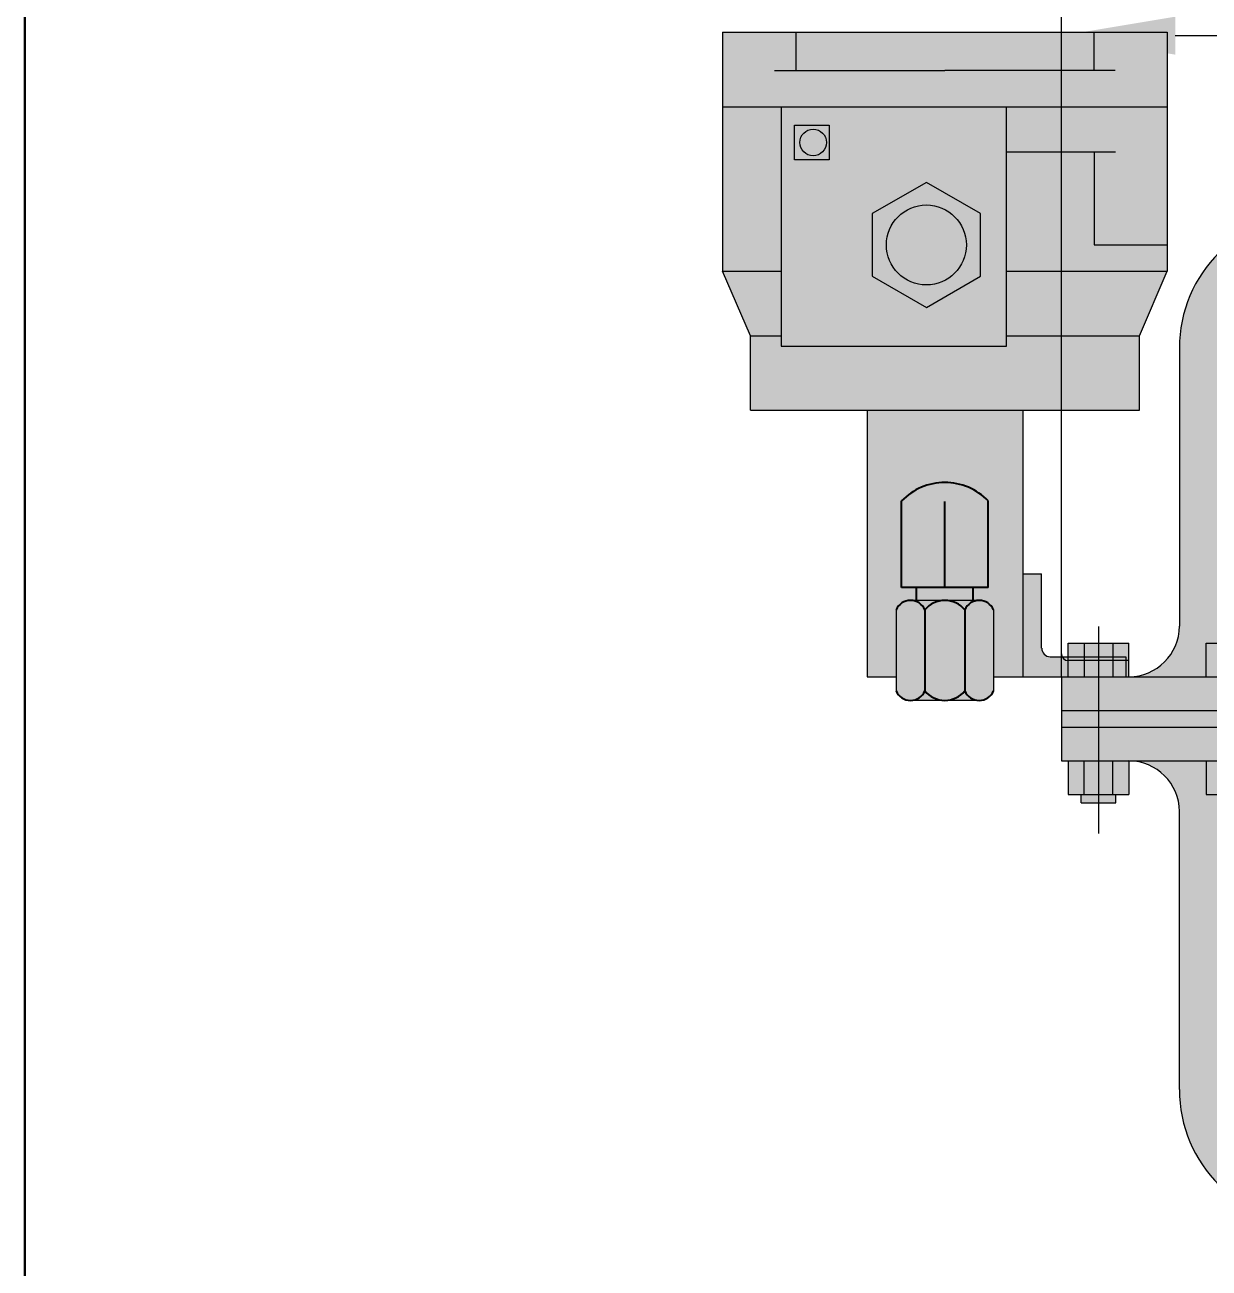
# Model space of a CAD drawing. Header units: millimetres. Extents: x 0 to 185, y 0 to 287.
# Drawn here: x 0 to 31.23, y 192.38 to 225.18 of the extents above; entities that cross this region are included whole.
import ezdxf
from ezdxf.enums import TextEntityAlignment as Align

# ---------------------------------------------------------------- set-up
doc = ezdxf.new("R2010")
doc.units = ezdxf.units.MM
doc.layers.add('ОСНОВНОЙ', color=7, linetype='Continuous', lineweight=40)
doc.styles.add('ADRF1', font='romans.shx', dxfattribs={"width": 0.7, "oblique": 8})
doc.styles.add('GOST 2.304', font='CS_Gost2304.shx')
doc.dimstyles.new('GOSTT', dxfattribs={"dimtxt": 3, "dimasz": 3, "dimexe": 2, "dimexo": 0, "dimgap": 1.5, "dimtad": 1, "dimtxsty": 'ADRF1', "dimcen": 0, "dimclrd": 256, "dimclre": 256, "dimclrt": 256, "dimaunit": 1, "dimazin": 2, "dimtfac": 1, "dimtmove": 0, "dimatfit": 0, "dimldrblk": 'DOTSMALL', "dimfxl": 1, "dimtvp": 1.75, "dimtolj": 1, "dimlwd": 25, "dimlwe": 25, "dimarcsym": 0})

# ---------------------------------------------------------------- blocks, each defined once
blk = doc.blocks.new('Рамка')
at = {"lineweight": 50}
blk.add_lwpolyline([(0, 0), (185, 0), (185, 287), (0, 287)], close=True, dxfattribs=at)
blk.add_lwpolyline([(0, 0), (185, 0), (185, 287), (0, 287)], close=True, dxfattribs=at)
blk.add_lwpolyline([(0, 0), (185, 0), (185, 287), (0, 287)], close=True, dxfattribs=at)
blk.add_lwpolyline([(0, 0), (185, 0), (185, 287), (0, 287)], close=True, dxfattribs=at)
blk.add_lwpolyline([(0, 0), (185, 0), (185, 287), (0, 287)], close=True, dxfattribs=at)
blk.add_lwpolyline([(0, 0), (185, 0), (185, 287), (0, 287)], close=True, dxfattribs=at)
at = {"style": 'ADRF1', "oblique": 8, "width": 0.7}
for tag, p, height in [('SIZE', (93.57, 277.13), 2.5), ('MOD_C', (1.074, 276.838), 2.5), ('MOD_P', (1.106, 270.97), 2.5), ('PN', (93.715, 270.482), 3), ('MAS', (1.547, 25.3), 2.5), ('CUS', (1.264, 19.168), 2.5), ('CON', (1.741, 13.433), 2.5), ('INS', (2.283, 8.205), 2.5), ('POS', (1.773, 2.158), 2.5)]:
    blk.add_attdef(tag, p, '', height=height, dxfattribs=at)
blk = doc.blocks.new('*D13')
at = {"lineweight": 25, "transparency": 16777216}
for p, q in [((-22.661, 57.985), (-22.661, 76.894)), ((22.661, 57.985), (22.661, 76.894)), ((-19.661, 74.894), (19.661, 74.894))]:
    blk.add_line(p, q, dxfattribs=at)
at = {"transparency": 16777216}
for points in [[(-19.661, 75.394), (-19.661, 74.394), (-22.661, 74.894)], [(19.661, 75.394), (19.661, 74.394), (22.661, 74.894)]]:
    blk.add_solid(points, dxfattribs=at)
at = {"layer": 'Defpoints', "color": 0, "transparency": 16777216}
for p in [(22.661, 74.894), (-22.661, 57.985), (22.661, 57.985)]:
    blk.add_point(p, dxfattribs=at)
blk = doc.blocks.new('_DOTSMALL')
at = {"color": 0, "linetype": 'ByBlock', "ltscale": 10, "const_width": 0.5}
blk.add_lwpolyline([(-0.0625, 0, 1), (0.0625, 0, 1)], format="xyb", close=True, dxfattribs=at)
blk = doc.blocks.new('part3')
h = blk.add_hatch(color=255)
h.dxf.hatch_style = 1
h.paths.add_polyline_path([(-19.87, 74.988), (-21.804, 74.988), (-21.804, 73.975), (-25.735, 73.975), (-29.666, 73.975), (-29.666, 74.988), (-31.6, 74.988), (-31.6, 73.017), (-19.87, 73.017)])
h.paths.add_polyline_path([(-21.804, 74.988), (-29.666, 74.988), (-29.666, 73.975), (-25.735, 73.975), (-21.804, 73.975)], flags=17)
h.paths.add_polyline_path([(-19.87, 73.017), (-24.113, 73.017), (-24.113, 71.832), (-21.793, 71.832), (-21.793, 69.374), (-19.87, 69.374)])
h.paths.add_polyline_path([(-21.793, 71.832), (-24.113, 71.832), (-24.113, 68.68), (-19.87, 68.68), (-19.87, 69.374), (-21.793, 69.374)])
h.paths.add_polyline_path([(-19.87, 68.68), (-24.113, 68.68), (-24.113, 66.979), (-20.605, 66.979)])
h.paths.add_polyline_path([(-20.605, 66.979), (-24.113, 66.979), (-24.113, 66.704), (-30.053, 66.704), (-30.053, 66.979), (-30.865, 66.979), (-30.865, 65.017), (-20.605, 65.017)])
h.paths.add_polyline_path([(-24.113, 73.017), (-30.053, 73.017), (-30.053, 66.704), (-24.113, 66.704), (-24.113, 66.979)])
h.paths.add_polyline_path([(-26.222, 67.723), (-27.651, 68.548), (-27.651, 70.199), (-26.222, 71.025), (-24.792, 70.199), (-24.792, 68.548)], flags=16)
h.paths.add_polyline_path([(-27.276, 69.374, -1), (-25.167, 69.374, -1)], flags=0)
h.paths.add_polyline_path([(-28.787, 71.622), (-29.701, 71.622), (-29.701, 72.535), (-28.787, 72.535)], flags=16)
h.paths.add_polyline_path([(-29.56, 72.078, -1), (-28.858, 72.078, -1)], flags=0)
h.paths.add_polyline_path([(-24.792, 70.199), (-26.222, 71.025), (-27.651, 70.199), (-27.651, 68.548), (-26.222, 67.723), (-24.792, 68.548)], flags=16)
h.paths.add_polyline_path([(-28.787, 72.535), (-29.701, 72.535), (-29.701, 71.622), (-28.787, 71.622)], flags=16)
h.paths.add_polyline_path([(-30.053, 73.017), (-31.6, 73.017), (-31.6, 68.68), (-30.053, 68.68)])
h.paths.add_polyline_path([(-30.053, 68.68), (-31.6, 68.68), (-30.865, 66.979), (-30.053, 66.979)])
h.paths.add_polyline_path([(-23.682, 65.017), (-27.788, 65.017), (-27.788, 57.979), (-27.019, 57.979), (-27.019, 59.747, -0.324517), (-26.608, 59.996), (-26.482, 59.996), (-26.482, 60.338), (-26.877, 60.338), (-26.877, 62.622, -0.422811), (-24.592, 62.622), (-24.592, 60.338), (-24.988, 60.338), (-24.988, 59.996), (-24.862, 59.996, -0.324517), (-24.451, 59.747), (-24.451, 57.979), (-23.682, 57.979), (-23.682, 58.478)])
h.paths.add_polyline_path([(-24.592, 62.622, 0.422811), (-26.877, 62.622), (-26.877, 60.338), (-24.592, 60.338)], flags=17)
h.paths.add_polyline_path([(-24.988, 60.338), (-26.482, 60.338), (-26.482, 59.996), (-24.988, 59.996)], flags=17)
h.paths.add_polyline_path([(-24.862, 59.996), (-25.735, 59.996, -0.224454), (-25.206, 59.747, -0.279869)], flags=17)
h.paths.add_polyline_path([(-25.735, 59.996), (-26.482, 59.996), (-26.608, 59.996, -0.279869), (-26.263, 59.747, -0.224454)], flags=17)
h.paths.add_polyline_path([(-25.206, 59.747, 0.472723), (-26.263, 59.747), (-26.263, 57.61, 0.472723), (-25.206, 57.61)])
h.paths.add_polyline_path([(-26.263, 59.747, 0.279869), (-26.608, 59.996), (-26.675, 59.996, 0.279869), (-27.019, 59.747), (-27.019, 57.979), (-27.019, 57.61, 0.279869), (-26.675, 57.36), (-26.608, 57.36, 0.279869), (-26.263, 57.61)])
h.paths.add_polyline_path([(-25.206, 57.61, -0.224454), (-25.735, 57.36), (-24.862, 57.36, -0.279869)])
h.paths.add_polyline_path([(-26.263, 57.61, -0.279869), (-26.608, 57.36), (-25.735, 57.36, -0.224454)])
h.paths.add_polyline_path([(-24.451, 59.747, 0.279869), (-24.795, 59.996), (-24.862, 59.996, 0.279869), (-25.206, 59.747), (-25.206, 57.61, 0.279869), (-24.862, 57.36), (-24.795, 57.36, 0.279869), (-24.451, 57.61)])
h.paths.add_polyline_path([(-20.962, 58.512), (-22.958, 58.512, -0.414214), (-23.183, 58.736), (-23.183, 60.699), (-23.682, 60.699), (-23.682, 58.478), (-23.682, 57.979), (-20.962, 57.979)])
h = blk.add_hatch(color=256)
h.set_gradient(color1=(255, 255, 255), tint=1)
h.paths.add_polyline_path([(-27.276, 69.374, 1), (-25.167, 69.374, 1)], flags=0)
h.paths.add_polyline_path([(-26.222, 71.025), (-27.651, 70.199), (-27.651, 68.548), (-26.222, 67.723), (-24.792, 68.548), (-24.792, 70.199)], flags=16)
h.paths.add_polyline_path([(-25.167, 69.374, -1), (-27.276, 69.374, -1)], flags=0)
h.paths.add_polyline_path([(-29.56, 72.078, 1), (-28.858, 72.078, 1)], flags=0)
h.paths.add_polyline_path([(-28.787, 72.535), (-29.701, 72.535), (-29.701, 71.622), (-28.787, 71.622)], flags=0)
h.paths.add_polyline_path([(-28.858, 72.078, -1), (-29.56, 72.078, -1)], flags=0)
h.paths.add_polyline_path([(-24.113, 73.017), (-30.053, 73.017), (-30.053, 66.704), (-24.113, 66.704)])
h.paths.add_polyline_path([(-28.787, 71.622), (-29.701, 71.622), (-29.701, 72.535), (-28.787, 72.535)], flags=16)
h.paths.add_polyline_path([(-26.222, 71.025), (-24.792, 70.199), (-24.792, 68.548), (-26.222, 67.723), (-27.651, 68.548), (-27.651, 70.199)], flags=0)
h.paths.add_polyline_path([(-21.793, 71.832), (-24.113, 71.832), (-24.113, 68.68), (-19.87, 68.68), (-19.87, 69.374), (-21.793, 69.374)])
h.paths.add_polyline_path([(-19.87, 73.017), (-24.113, 73.017), (-24.113, 71.832), (-21.793, 71.832), (-21.793, 69.374), (-19.87, 69.374)])
h.paths.add_polyline_path([(-19.87, 74.988), (-21.804, 74.988), (-21.804, 73.975), (-25.735, 73.975), (-29.666, 73.975), (-29.666, 74.988), (-31.6, 74.988), (-31.6, 73.017), (-19.87, 73.017)])
h.paths.add_polyline_path([(-21.804, 74.988), (-29.666, 74.988), (-29.666, 73.975), (-25.735, 73.975), (-21.804, 73.975)], flags=17)
h.paths.add_polyline_path([(-30.053, 73.017), (-31.6, 73.017), (-31.6, 68.68), (-30.053, 68.68)])
h.paths.add_polyline_path([(-30.053, 68.68), (-31.6, 68.68), (-30.865, 66.979), (-30.053, 66.979)])
h = blk.add_hatch(color=255)
h.dxf.hatch_style = 1
h.paths.add_polyline_path([(-19.87, 74.988), (-21.804, 74.988), (-21.804, 73.975), (-25.735, 73.975), (-29.666, 73.975), (-29.666, 74.988), (-31.6, 74.988), (-31.6, 73.017), (-19.87, 73.017)])
h.paths.add_polyline_path([(-21.804, 74.988), (-29.666, 74.988), (-29.666, 73.975), (-25.735, 73.975), (-21.804, 73.975)], flags=17)
h.paths.add_polyline_path([(-19.87, 73.017), (-24.113, 73.017), (-24.113, 71.832), (-21.793, 71.832), (-21.793, 69.374), (-19.87, 69.374)])
h.paths.add_polyline_path([(-21.793, 71.832), (-24.113, 71.832), (-24.113, 68.68), (-19.87, 68.68), (-19.87, 69.374), (-21.793, 69.374)])
h.paths.add_polyline_path([(-19.87, 68.68), (-24.113, 68.68), (-24.113, 66.979), (-20.605, 66.979)])
h.paths.add_polyline_path([(-20.605, 66.979), (-24.113, 66.979), (-24.113, 66.704), (-30.053, 66.704), (-30.053, 66.979), (-30.865, 66.979), (-30.865, 65.017), (-20.605, 65.017)])
h.paths.add_polyline_path([(-24.113, 73.017), (-30.053, 73.017), (-30.053, 66.704), (-24.113, 66.704), (-24.113, 66.979)])
h.paths.add_polyline_path([(-26.222, 67.723), (-27.651, 68.548), (-27.651, 70.199), (-26.222, 71.025), (-24.792, 70.199), (-24.792, 68.548)], flags=16)
h.paths.add_polyline_path([(-27.276, 69.374, -1), (-25.167, 69.374, -1)], flags=0)
h.paths.add_polyline_path([(-28.787, 71.622), (-29.701, 71.622), (-29.701, 72.535), (-28.787, 72.535)], flags=16)
h.paths.add_polyline_path([(-29.56, 72.078, -1), (-28.858, 72.078, -1)], flags=0)
h.paths.add_polyline_path([(-24.792, 70.199), (-26.222, 71.025), (-27.651, 70.199), (-27.651, 68.548), (-26.222, 67.723), (-24.792, 68.548)], flags=16)
h.paths.add_polyline_path([(-28.787, 72.535), (-29.701, 72.535), (-29.701, 71.622), (-28.787, 71.622)], flags=16)
h.paths.add_polyline_path([(-30.053, 73.017), (-31.6, 73.017), (-31.6, 68.68), (-30.053, 68.68)])
h.paths.add_polyline_path([(-30.053, 68.68), (-31.6, 68.68), (-30.865, 66.979), (-30.053, 66.979)])
h.paths.add_polyline_path([(-23.682, 65.017), (-27.788, 65.017), (-27.788, 57.979), (-27.019, 57.979), (-27.019, 59.747, -0.324517), (-26.608, 59.996), (-26.482, 59.996), (-26.482, 60.338), (-26.877, 60.338), (-26.877, 62.622, -0.422811), (-24.592, 62.622), (-24.592, 60.338), (-24.988, 60.338), (-24.988, 59.996), (-24.862, 59.996, -0.324517), (-24.451, 59.747), (-24.451, 57.979), (-23.682, 57.979), (-23.682, 58.478)])
h.paths.add_polyline_path([(-24.592, 62.622, 0.422811), (-26.877, 62.622), (-26.877, 60.338), (-24.592, 60.338)], flags=17)
h.paths.add_polyline_path([(-24.988, 60.338), (-26.482, 60.338), (-26.482, 59.996), (-24.988, 59.996)], flags=17)
h.paths.add_polyline_path([(-24.862, 59.996), (-25.735, 59.996, -0.224454), (-25.206, 59.747, -0.279869)], flags=17)
h.paths.add_polyline_path([(-25.735, 59.996), (-26.482, 59.996), (-26.608, 59.996, -0.279869), (-26.263, 59.747, -0.224454)], flags=17)
h.paths.add_polyline_path([(-25.206, 59.747, 0.472723), (-26.263, 59.747), (-26.263, 57.61, 0.472723), (-25.206, 57.61)])
h.paths.add_polyline_path([(-26.263, 59.747, 0.279869), (-26.608, 59.996), (-26.675, 59.996, 0.279869), (-27.019, 59.747), (-27.019, 57.979), (-27.019, 57.61, 0.279869), (-26.675, 57.36), (-26.608, 57.36, 0.279869), (-26.263, 57.61)])
h.paths.add_polyline_path([(-25.206, 57.61, -0.224454), (-25.735, 57.36), (-24.862, 57.36, -0.279869)])
h.paths.add_polyline_path([(-26.263, 57.61, -0.279869), (-26.608, 57.36), (-25.735, 57.36, -0.224454)])
h.paths.add_polyline_path([(-24.451, 59.747, 0.279869), (-24.795, 59.996), (-24.862, 59.996, 0.279869), (-25.206, 59.747), (-25.206, 57.61, 0.279869), (-24.862, 57.36), (-24.795, 57.36, 0.279869), (-24.451, 57.61)])
h.paths.add_polyline_path([(-20.962, 58.512), (-22.958, 58.512, -0.414214), (-23.183, 58.736), (-23.183, 60.699), (-23.682, 60.699), (-23.682, 58.478), (-23.682, 57.979), (-20.962, 57.979)])
h = blk.add_hatch(color=256)
h.set_gradient(color1=(255, 255, 255), tint=1)
h.paths.add_polyline_path([(-27.276, 69.374, 1), (-25.167, 69.374, 1)], flags=0)
h.paths.add_polyline_path([(-26.222, 71.025), (-27.651, 70.199), (-27.651, 68.548), (-26.222, 67.723), (-24.792, 68.548), (-24.792, 70.199)], flags=16)
h.paths.add_polyline_path([(-25.167, 69.374, -1), (-27.276, 69.374, -1)], flags=0)
h.paths.add_polyline_path([(-29.56, 72.078, 1), (-28.858, 72.078, 1)], flags=0)
h.paths.add_polyline_path([(-28.787, 72.535), (-29.701, 72.535), (-29.701, 71.622), (-28.787, 71.622)], flags=0)
h.paths.add_polyline_path([(-28.858, 72.078, -1), (-29.56, 72.078, -1)], flags=0)
h.paths.add_polyline_path([(-24.113, 73.017), (-30.053, 73.017), (-30.053, 66.704), (-24.113, 66.704)])
h.paths.add_polyline_path([(-28.787, 71.622), (-29.701, 71.622), (-29.701, 72.535), (-28.787, 72.535)], flags=16)
h.paths.add_polyline_path([(-26.222, 71.025), (-24.792, 70.199), (-24.792, 68.548), (-26.222, 67.723), (-27.651, 68.548), (-27.651, 70.199)], flags=0)
h.paths.add_polyline_path([(-21.793, 71.832), (-24.113, 71.832), (-24.113, 68.68), (-19.87, 68.68), (-19.87, 69.374), (-21.793, 69.374)])
h.paths.add_polyline_path([(-19.87, 73.017), (-24.113, 73.017), (-24.113, 71.832), (-21.793, 71.832), (-21.793, 69.374), (-19.87, 69.374)])
h.paths.add_polyline_path([(-19.87, 74.988), (-21.804, 74.988), (-21.804, 73.975), (-25.735, 73.975), (-29.666, 73.975), (-29.666, 74.988), (-31.6, 74.988), (-31.6, 73.017), (-19.87, 73.017)])
h.paths.add_polyline_path([(-21.804, 74.988), (-29.666, 74.988), (-29.666, 73.975), (-25.735, 73.975), (-21.804, 73.975)], flags=17)
h.paths.add_polyline_path([(-30.053, 73.017), (-31.6, 73.017), (-31.6, 68.68), (-30.053, 68.68)])
h.paths.add_polyline_path([(-30.053, 68.68), (-31.6, 68.68), (-30.865, 66.979), (-30.053, 66.979)])
h = blk.add_hatch(color=255)
h.dxf.hatch_style = 1
h.paths.add_polyline_path([(-19.87, 74.988), (-21.804, 74.988), (-21.804, 73.975), (-25.735, 73.975), (-29.666, 73.975), (-29.666, 74.988), (-31.6, 74.988), (-31.6, 73.017), (-19.87, 73.017)])
h.paths.add_polyline_path([(-21.804, 74.988), (-29.666, 74.988), (-29.666, 73.975), (-25.735, 73.975), (-21.804, 73.975)], flags=17)
h.paths.add_polyline_path([(-19.87, 73.017), (-24.113, 73.017), (-24.113, 71.832), (-21.793, 71.832), (-21.793, 69.374), (-19.87, 69.374)])
h.paths.add_polyline_path([(-21.793, 71.832), (-24.113, 71.832), (-24.113, 68.68), (-19.87, 68.68), (-19.87, 69.374), (-21.793, 69.374)])
h.paths.add_polyline_path([(-19.87, 68.68), (-24.113, 68.68), (-24.113, 66.979), (-20.605, 66.979)])
h.paths.add_polyline_path([(-20.605, 66.979), (-24.113, 66.979), (-24.113, 66.704), (-30.053, 66.704), (-30.053, 66.979), (-30.865, 66.979), (-30.865, 65.017), (-20.605, 65.017)])
h.paths.add_polyline_path([(-24.113, 73.017), (-30.053, 73.017), (-30.053, 66.704), (-24.113, 66.704), (-24.113, 66.979)])
h.paths.add_polyline_path([(-26.222, 67.723), (-27.651, 68.548), (-27.651, 70.199), (-26.222, 71.025), (-24.792, 70.199), (-24.792, 68.548)], flags=16)
h.paths.add_polyline_path([(-27.276, 69.374, -1), (-25.167, 69.374, -1)], flags=0)
h.paths.add_polyline_path([(-28.787, 71.622), (-29.701, 71.622), (-29.701, 72.535), (-28.787, 72.535)], flags=16)
h.paths.add_polyline_path([(-29.56, 72.078, -1), (-28.858, 72.078, -1)], flags=0)
h.paths.add_polyline_path([(-24.792, 70.199), (-26.222, 71.025), (-27.651, 70.199), (-27.651, 68.548), (-26.222, 67.723), (-24.792, 68.548)], flags=16)
h.paths.add_polyline_path([(-28.787, 72.535), (-29.701, 72.535), (-29.701, 71.622), (-28.787, 71.622)], flags=16)
h.paths.add_polyline_path([(-30.053, 73.017), (-31.6, 73.017), (-31.6, 68.68), (-30.053, 68.68)])
h.paths.add_polyline_path([(-30.053, 68.68), (-31.6, 68.68), (-30.865, 66.979), (-30.053, 66.979)])
h.paths.add_polyline_path([(-23.682, 65.017), (-27.788, 65.017), (-27.788, 57.979), (-27.019, 57.979), (-27.019, 59.747, -0.324517), (-26.608, 59.996), (-26.482, 59.996), (-26.482, 60.338), (-26.877, 60.338), (-26.877, 62.622, -0.422811), (-24.592, 62.622), (-24.592, 60.338), (-24.988, 60.338), (-24.988, 59.996), (-24.862, 59.996, -0.324517), (-24.451, 59.747), (-24.451, 57.979), (-23.682, 57.979), (-23.682, 58.478)])
h.paths.add_polyline_path([(-24.592, 62.622, 0.422811), (-26.877, 62.622), (-26.877, 60.338), (-24.592, 60.338)], flags=17)
h.paths.add_polyline_path([(-24.988, 60.338), (-26.482, 60.338), (-26.482, 59.996), (-24.988, 59.996)], flags=17)
h.paths.add_polyline_path([(-24.862, 59.996), (-25.735, 59.996, -0.224454), (-25.206, 59.747, -0.279869)], flags=17)
h.paths.add_polyline_path([(-25.735, 59.996), (-26.482, 59.996), (-26.608, 59.996, -0.279869), (-26.263, 59.747, -0.224454)], flags=17)
h.paths.add_polyline_path([(-25.206, 59.747, 0.472723), (-26.263, 59.747), (-26.263, 57.61, 0.472723), (-25.206, 57.61)])
h.paths.add_polyline_path([(-26.263, 59.747, 0.279869), (-26.608, 59.996), (-26.675, 59.996, 0.279869), (-27.019, 59.747), (-27.019, 57.979), (-27.019, 57.61, 0.279869), (-26.675, 57.36), (-26.608, 57.36, 0.279869), (-26.263, 57.61)])
h.paths.add_polyline_path([(-25.206, 57.61, -0.224454), (-25.735, 57.36), (-24.862, 57.36, -0.279869)])
h.paths.add_polyline_path([(-26.263, 57.61, -0.279869), (-26.608, 57.36), (-25.735, 57.36, -0.224454)])
h.paths.add_polyline_path([(-24.451, 59.747, 0.279869), (-24.795, 59.996), (-24.862, 59.996, 0.279869), (-25.206, 59.747), (-25.206, 57.61, 0.279869), (-24.862, 57.36), (-24.795, 57.36, 0.279869), (-24.451, 57.61)])
h.paths.add_polyline_path([(-20.962, 58.512), (-22.958, 58.512, -0.414214), (-23.183, 58.736), (-23.183, 60.699), (-23.682, 60.699), (-23.682, 58.478), (-23.682, 57.979), (-20.962, 57.979)])
h = blk.add_hatch(color=256)
h.set_gradient(color1=(255, 255, 255), tint=1)
h.paths.add_polyline_path([(-27.276, 69.374, 1), (-25.167, 69.374, 1)], flags=0)
h.paths.add_polyline_path([(-26.222, 71.025), (-27.651, 70.199), (-27.651, 68.548), (-26.222, 67.723), (-24.792, 68.548), (-24.792, 70.199)], flags=16)
h.paths.add_polyline_path([(-25.167, 69.374, -1), (-27.276, 69.374, -1)], flags=0)
h.paths.add_polyline_path([(-29.56, 72.078, 1), (-28.858, 72.078, 1)], flags=0)
h.paths.add_polyline_path([(-28.787, 72.535), (-29.701, 72.535), (-29.701, 71.622), (-28.787, 71.622)], flags=0)
h.paths.add_polyline_path([(-28.858, 72.078, -1), (-29.56, 72.078, -1)], flags=0)
h.paths.add_polyline_path([(-24.113, 73.017), (-30.053, 73.017), (-30.053, 66.704), (-24.113, 66.704)])
h.paths.add_polyline_path([(-28.787, 71.622), (-29.701, 71.622), (-29.701, 72.535), (-28.787, 72.535)], flags=16)
h.paths.add_polyline_path([(-26.222, 71.025), (-24.792, 70.199), (-24.792, 68.548), (-26.222, 67.723), (-27.651, 68.548), (-27.651, 70.199)], flags=0)
h.paths.add_polyline_path([(-21.793, 71.832), (-24.113, 71.832), (-24.113, 68.68), (-19.87, 68.68), (-19.87, 69.374), (-21.793, 69.374)])
h.paths.add_polyline_path([(-19.87, 73.017), (-24.113, 73.017), (-24.113, 71.832), (-21.793, 71.832), (-21.793, 69.374), (-19.87, 69.374)])
h.paths.add_polyline_path([(-19.87, 74.988), (-21.804, 74.988), (-21.804, 73.975), (-25.735, 73.975), (-29.666, 73.975), (-29.666, 74.988), (-31.6, 74.988), (-31.6, 73.017), (-19.87, 73.017)])
h.paths.add_polyline_path([(-21.804, 74.988), (-29.666, 74.988), (-29.666, 73.975), (-25.735, 73.975), (-21.804, 73.975)], flags=17)
h.paths.add_polyline_path([(-30.053, 73.017), (-31.6, 73.017), (-31.6, 68.68), (-30.053, 68.68)])
h.paths.add_polyline_path([(-30.053, 68.68), (-31.6, 68.68), (-30.865, 66.979), (-30.053, 66.979)])
h = blk.add_hatch(color=256)
h.set_gradient(color1=(255, 255, 255), tint=1)
h.paths.add_polyline_path([(-30.053, 73.017), (-30.053, 66.704), (-24.113, 66.704), (-24.113, 73.017)])
h.paths.add_polyline_path([(-28.787, 71.622), (-29.701, 71.622), (-29.701, 72.535), (-28.787, 72.535)], flags=16)
h.paths.add_polyline_path([(-29.56, 72.078, -1), (-28.858, 72.078, -1)], flags=0)
h.paths.add_polyline_path([(-26.222, 71.025), (-24.792, 70.199), (-24.792, 68.548), (-26.222, 67.723), (-27.651, 68.548), (-27.651, 70.199)], flags=16)
h.paths.add_polyline_path([(-25.167, 69.374, -1), (-27.276, 69.374, -1)], flags=0)
h = blk.add_hatch(color=256)
h.set_gradient(color1=(255, 255, 255), tint=1)
h.paths.add_polyline_path([(-30.053, 73.017), (-30.053, 66.704), (-24.113, 66.704), (-24.113, 73.017)])
h.paths.add_polyline_path([(-28.787, 71.622), (-29.701, 71.622), (-29.701, 72.535), (-28.787, 72.535)], flags=16)
h.paths.add_polyline_path([(-29.56, 72.078, -1), (-28.858, 72.078, -1)], flags=0)
h.paths.add_polyline_path([(-26.222, 71.025), (-24.792, 70.199), (-24.792, 68.548), (-26.222, 67.723), (-27.651, 68.548), (-27.651, 70.199)], flags=16)
h.paths.add_polyline_path([(-25.167, 69.374, -1), (-27.276, 69.374, -1)], flags=0)
h = blk.add_hatch(color=256)
h.set_gradient(color1=(255, 255, 255), tint=1)
h.paths.add_polyline_path([(-30.053, 73.017), (-30.053, 66.704), (-24.113, 66.704), (-24.113, 73.017)])
h.paths.add_polyline_path([(-28.787, 71.622), (-29.701, 71.622), (-29.701, 72.535), (-28.787, 72.535)], flags=16)
h.paths.add_polyline_path([(-29.56, 72.078, -1), (-28.858, 72.078, -1)], flags=0)
h.paths.add_polyline_path([(-26.222, 71.025), (-24.792, 70.199), (-24.792, 68.548), (-26.222, 67.723), (-27.651, 68.548), (-27.651, 70.199)], flags=16)
h.paths.add_polyline_path([(-25.167, 69.374, -1), (-27.276, 69.374, -1)], flags=0)
h = blk.add_hatch(color=256)
h.set_gradient(color1=(255, 255, 255), tint=1)
h.paths.add_polyline_path([(-20.605, 66.979), (-24.113, 66.979), (-24.113, 66.704), (-30.053, 66.704), (-30.053, 66.979), (-30.865, 66.979), (-30.865, 65.017), (-20.605, 65.017)])
h.paths.add_polyline_path([(-19.87, 68.68), (-24.113, 68.68), (-24.113, 66.979), (-20.605, 66.979)])
h.paths.add_polyline_path([(-30.053, 68.68), (-31.6, 68.68), (-30.865, 66.979), (-30.053, 66.979)])
h.paths.add_polyline_path([(-23.682, 65.017), (-27.788, 65.017), (-27.788, 57.979), (-27.019, 57.979), (-27.019, 59.747, -0.324517), (-26.608, 59.996), (-26.482, 59.996), (-26.482, 60.338), (-26.877, 60.338), (-26.877, 62.622, -0.422811), (-24.592, 62.622), (-24.592, 60.338), (-24.988, 60.338), (-24.988, 59.996), (-24.862, 59.996, -0.324517), (-24.451, 59.747), (-24.451, 57.979), (-23.682, 57.979), (-23.682, 58.478)])
h.paths.add_polyline_path([(-26.263, 59.747, 0.279869), (-26.608, 59.996), (-26.675, 59.996, 0.279869), (-27.019, 59.747), (-27.019, 57.979), (-27.019, 57.61, 0.279869), (-26.675, 57.36), (-26.608, 57.36, 0.279869), (-26.263, 57.61)])
h.paths.add_polyline_path([(-25.206, 59.747, 0.472723), (-26.263, 59.747), (-26.263, 57.61, 0.472723), (-25.206, 57.61)])
h.paths.add_polyline_path([(-24.451, 59.747, 0.279869), (-24.795, 59.996), (-24.862, 59.996, 0.279869), (-25.206, 59.747), (-25.206, 57.61, 0.279869), (-24.862, 57.36), (-24.795, 57.36, 0.279869), (-24.451, 57.61)])
h.paths.add_polyline_path([(-25.206, 57.61, -0.224454), (-25.735, 57.36), (-24.862, 57.36, -0.279869)])
h.paths.add_polyline_path([(-26.263, 57.61, -0.279869), (-26.608, 57.36), (-25.735, 57.36, -0.224454)])
h.paths.add_polyline_path([(-25.735, 59.996), (-26.608, 59.996, -0.279869), (-26.263, 59.747, -0.224454)], flags=17)
h.paths.add_polyline_path([(-24.862, 59.996), (-25.735, 59.996, -0.224454), (-25.206, 59.747, -0.279869)], flags=17)
h.paths.add_polyline_path([(-24.988, 60.338), (-26.482, 60.338), (-26.482, 59.996), (-25.735, 59.996), (-24.988, 59.996)], flags=17)
h.paths.add_polyline_path([(-24.592, 62.622, 0.422811), (-26.877, 62.622), (-26.877, 60.338), (-26.482, 60.338), (-24.988, 60.338), (-24.592, 60.338)], flags=17)
h = blk.add_hatch(color=256)
h.set_gradient(color1=(255, 255, 255), tint=1)
h.paths.add_polyline_path([(-20.605, 66.979), (-24.113, 66.979), (-24.113, 66.704), (-30.053, 66.704), (-30.053, 66.979), (-30.865, 66.979), (-30.865, 65.017), (-20.605, 65.017)])
h.paths.add_polyline_path([(-19.87, 68.68), (-24.113, 68.68), (-24.113, 66.979), (-20.605, 66.979)])
h.paths.add_polyline_path([(-30.053, 68.68), (-31.6, 68.68), (-30.865, 66.979), (-30.053, 66.979)])
h.paths.add_polyline_path([(-23.682, 65.017), (-27.788, 65.017), (-27.788, 57.979), (-27.019, 57.979), (-27.019, 59.747, -0.324517), (-26.608, 59.996), (-26.482, 59.996), (-26.482, 60.338), (-26.877, 60.338), (-26.877, 62.622, -0.422811), (-24.592, 62.622), (-24.592, 60.338), (-24.988, 60.338), (-24.988, 59.996), (-24.862, 59.996, -0.324517), (-24.451, 59.747), (-24.451, 57.979), (-23.682, 57.979), (-23.682, 58.478)])
h.paths.add_polyline_path([(-26.263, 59.747, 0.279869), (-26.608, 59.996), (-26.675, 59.996, 0.279869), (-27.019, 59.747), (-27.019, 57.979), (-27.019, 57.61, 0.279869), (-26.675, 57.36), (-26.608, 57.36, 0.279869), (-26.263, 57.61)])
h.paths.add_polyline_path([(-25.206, 59.747, 0.472723), (-26.263, 59.747), (-26.263, 57.61, 0.472723), (-25.206, 57.61)])
h.paths.add_polyline_path([(-24.451, 59.747, 0.279869), (-24.795, 59.996), (-24.862, 59.996, 0.279869), (-25.206, 59.747), (-25.206, 57.61, 0.279869), (-24.862, 57.36), (-24.795, 57.36, 0.279869), (-24.451, 57.61)])
h.paths.add_polyline_path([(-25.206, 57.61, -0.224454), (-25.735, 57.36), (-24.862, 57.36, -0.279869)])
h.paths.add_polyline_path([(-26.263, 57.61, -0.279869), (-26.608, 57.36), (-25.735, 57.36, -0.224454)])
h.paths.add_polyline_path([(-25.735, 59.996), (-26.608, 59.996, -0.279869), (-26.263, 59.747, -0.224454)], flags=17)
h.paths.add_polyline_path([(-24.862, 59.996), (-25.735, 59.996, -0.224454), (-25.206, 59.747, -0.279869)], flags=17)
h.paths.add_polyline_path([(-24.988, 60.338), (-26.482, 60.338), (-26.482, 59.996), (-25.735, 59.996), (-24.988, 59.996)], flags=17)
h.paths.add_polyline_path([(-24.592, 62.622, 0.422811), (-26.877, 62.622), (-26.877, 60.338), (-26.482, 60.338), (-24.988, 60.338), (-24.592, 60.338)], flags=17)
h = blk.add_hatch(color=256)
h.set_gradient(color1=(255, 255, 255), tint=1)
h.paths.add_polyline_path([(-20.605, 66.979), (-24.113, 66.979), (-24.113, 66.704), (-30.053, 66.704), (-30.053, 66.979), (-30.865, 66.979), (-30.865, 65.017), (-20.605, 65.017)])
h.paths.add_polyline_path([(-19.87, 68.68), (-24.113, 68.68), (-24.113, 66.979), (-20.605, 66.979)])
h.paths.add_polyline_path([(-30.053, 68.68), (-31.6, 68.68), (-30.865, 66.979), (-30.053, 66.979)])
h.paths.add_polyline_path([(-23.682, 65.017), (-27.788, 65.017), (-27.788, 57.979), (-27.019, 57.979), (-27.019, 59.747, -0.324517), (-26.608, 59.996), (-26.482, 59.996), (-26.482, 60.338), (-26.877, 60.338), (-26.877, 62.622, -0.422811), (-24.592, 62.622), (-24.592, 60.338), (-24.988, 60.338), (-24.988, 59.996), (-24.862, 59.996, -0.324517), (-24.451, 59.747), (-24.451, 57.979), (-23.682, 57.979), (-23.682, 58.478)])
h.paths.add_polyline_path([(-26.263, 59.747, 0.279869), (-26.608, 59.996), (-26.675, 59.996, 0.279869), (-27.019, 59.747), (-27.019, 57.979), (-27.019, 57.61, 0.279869), (-26.675, 57.36), (-26.608, 57.36, 0.279869), (-26.263, 57.61)])
h.paths.add_polyline_path([(-25.206, 59.747, 0.472723), (-26.263, 59.747), (-26.263, 57.61, 0.472723), (-25.206, 57.61)])
h.paths.add_polyline_path([(-24.451, 59.747, 0.279869), (-24.795, 59.996), (-24.862, 59.996, 0.279869), (-25.206, 59.747), (-25.206, 57.61, 0.279869), (-24.862, 57.36), (-24.795, 57.36, 0.279869), (-24.451, 57.61)])
h.paths.add_polyline_path([(-25.206, 57.61, -0.224454), (-25.735, 57.36), (-24.862, 57.36, -0.279869)])
h.paths.add_polyline_path([(-26.263, 57.61, -0.279869), (-26.608, 57.36), (-25.735, 57.36, -0.224454)])
h.paths.add_polyline_path([(-25.735, 59.996), (-26.608, 59.996, -0.279869), (-26.263, 59.747, -0.224454)], flags=17)
h.paths.add_polyline_path([(-24.862, 59.996), (-25.735, 59.996, -0.224454), (-25.206, 59.747, -0.279869)], flags=17)
h.paths.add_polyline_path([(-24.988, 60.338), (-26.482, 60.338), (-26.482, 59.996), (-25.735, 59.996), (-24.988, 59.996)], flags=17)
h.paths.add_polyline_path([(-24.592, 62.622, 0.422811), (-26.877, 62.622), (-26.877, 60.338), (-26.482, 60.338), (-24.988, 60.338), (-24.592, 60.338)], flags=17)
h = blk.add_hatch(color=256)
h.set_gradient(color1=(255, 255, 255), tint=1)
h.paths.add_polyline_path([(-20.962, 57.979), (-20.962, 58.512), (-22.958, 58.512, -0.414214), (-23.183, 58.736), (-23.183, 60.699), (-23.682, 60.699), (-23.682, 57.979)])
h = blk.add_hatch(color=256)
h.set_gradient(color1=(255, 255, 255), tint=1)
h.paths.add_polyline_path([(-20.962, 57.979), (-20.962, 58.512), (-22.958, 58.512, -0.414214), (-23.183, 58.736), (-23.183, 60.699), (-23.682, 60.699), (-23.682, 57.979)])
h = blk.add_hatch(color=256)
h.set_gradient(color1=(255, 255, 255), tint=1)
h.paths.add_polyline_path([(-20.962, 57.979), (-20.962, 58.512), (-22.958, 58.512, -0.414214), (-23.183, 58.736), (-23.183, 60.699), (-23.682, 60.699), (-23.682, 57.979)])
at = {"ltscale": 0.5}
for p, q in [((-31.6, 74.988), (-19.87, 74.988)), ((-31.6, 74.988), (-31.6, 68.68)), ((-31.6, 74.988), (-19.87, 74.988)), ((-31.6, 74.988), (-31.6, 68.68)), ((-31.6, 74.988), (-19.87, 74.988)), ((-31.6, 74.988), (-31.6, 68.68)), ((-29.666, 74.988), (-29.666, 73.975)), ((-29.666, 74.988), (-29.666, 73.975)), ((-29.666, 74.988), (-29.666, 73.975)), ((-21.804, 74.988), (-21.804, 73.975)), ((-21.804, 74.988), (-21.804, 73.975)), ((-21.804, 74.988), (-21.804, 73.975)), ((-19.87, 74.988), (-19.87, 68.68)), ((-19.87, 74.988), (-19.87, 68.68)), ((-19.87, 74.988), (-19.87, 68.68)), ((-30.228, 73.975), (-25.735, 73.975)), ((-30.228, 73.975), (-25.735, 73.975)), ((-30.228, 73.975), (-25.735, 73.975)), ((-21.241, 73.975), (-25.735, 73.975)), ((-21.241, 73.975), (-25.735, 73.975)), ((-21.241, 73.975), (-25.735, 73.975)), ((-31.6, 73.017), (-19.87, 73.017)), ((-31.6, 73.017), (-19.87, 73.017)), ((-31.6, 73.017), (-19.87, 73.017)), ((-30.053, 73.017), (-30.053, 66.704)), ((-30.053, 73.017), (-30.053, 66.704)), ((-30.053, 73.017), (-30.053, 66.704)), ((-24.113, 66.704), (-24.113, 73.017)), ((-24.113, 66.704), (-24.113, 73.017)), ((-24.113, 66.704), (-24.113, 73.017)), ((-24.113, 71.832), (-21.231, 71.832)), ((-24.113, 71.832), (-21.231, 71.832)), ((-24.113, 71.832), (-21.231, 71.832)), ((-21.793, 71.832), (-21.793, 69.374)), ((-21.793, 71.832), (-21.793, 69.374)), ((-21.793, 71.832), (-21.793, 69.374)), ((-21.793, 69.374), (-19.87, 69.374)), ((-21.793, 69.374), (-19.87, 69.374)), ((-21.793, 69.374), (-19.87, 69.374)), ((-30.865, 66.979), (-31.6, 68.68)), ((-31.6, 68.68), (-30.053, 68.68)), ((-30.865, 66.979), (-31.6, 68.68)), ((-31.6, 68.68), (-30.053, 68.68)), ((-30.865, 66.979), (-31.6, 68.68)), ((-31.6, 68.68), (-30.053, 68.68)), ((-24.113, 68.68), (-19.87, 68.68)), ((-24.113, 68.68), (-19.87, 68.68)), ((-24.113, 68.68), (-19.87, 68.68)), ((-20.605, 66.979), (-19.87, 68.68)), ((-20.605, 66.979), (-19.87, 68.68)), ((-20.605, 66.979), (-19.87, 68.68)), ((-30.865, 65.017), (-30.865, 66.979)), ((-30.865, 66.979), (-30.053, 66.979)), ((-30.865, 65.017), (-30.865, 66.979)), ((-30.865, 66.979), (-30.053, 66.979)), ((-30.865, 65.017), (-30.865, 66.979)), ((-30.865, 66.979), (-30.053, 66.979)), ((-24.113, 66.979), (-20.605, 66.979)), ((-24.113, 66.979), (-20.605, 66.979)), ((-24.113, 66.979), (-20.605, 66.979)), ((-20.605, 65.017), (-20.605, 66.979)), ((-20.605, 65.017), (-20.605, 66.979)), ((-20.605, 65.017), (-20.605, 66.979)), ((-30.053, 66.704), (-24.113, 66.704)), ((-30.053, 66.704), (-24.113, 66.704)), ((-30.053, 66.704), (-24.113, 66.704)), ((-30.865, 65.017), (-20.605, 65.017)), ((-30.865, 65.017), (-20.605, 65.017)), ((-30.865, 65.017), (-20.605, 65.017)), ((-27.788, 65.017), (-27.788, 57.979)), ((-27.788, 65.017), (-27.788, 57.979)), ((-27.788, 65.017), (-27.788, 57.979)), ((-23.682, 65.017), (-23.682, 57.979)), ((-23.682, 65.017), (-23.682, 57.979)), ((-23.682, 65.017), (-23.682, 57.979)), ((-23.682, 60.699), (-23.682, 57.979)), ((-23.682, 60.699), (-23.183, 60.699)), ((-23.682, 60.699), (-23.682, 57.979)), ((-23.682, 60.699), (-23.183, 60.699)), ((-23.682, 60.699), (-23.682, 57.979)), ((-23.682, 60.699), (-23.183, 60.699)), ((-23.183, 58.736), (-23.183, 60.699)), ((-23.183, 58.736), (-23.183, 60.699)), ((-23.183, 58.736), (-23.183, 60.699)), ((-27.019, 59.747), (-27.019, 57.61)), ((-27.019, 59.747), (-27.019, 57.61)), ((-27.019, 59.747), (-27.019, 57.61)), ((-24.795, 59.996), (-26.675, 59.996)), ((-24.795, 59.996), (-26.675, 59.996)), ((-24.795, 59.996), (-26.675, 59.996)), ((-24.451, 59.747), (-24.451, 57.61)), ((-24.451, 59.747), (-24.451, 57.61)), ((-24.451, 59.747), (-24.451, 57.61)), ((-23.682, 58.478), (-23.682, 57.979)), ((-23.682, 58.478), (-23.682, 57.979)), ((-23.682, 58.478), (-23.682, 57.979)), ((-22.957, 58.512), (-20.962, 58.512)), ((-22.957, 58.512), (-20.962, 58.512)), ((-22.957, 58.512), (-20.962, 58.512)), ((-20.962, 58.512), (-20.962, 57.979)), ((-20.962, 58.512), (-20.962, 57.979)), ((-20.962, 58.512), (-20.962, 57.979)), ((-27.788, 57.979), (-27.019, 57.979)), ((-27.788, 57.979), (-27.019, 57.979)), ((-27.788, 57.979), (-27.019, 57.979)), ((-24.451, 57.979), (-23.682, 57.979)), ((-24.451, 57.979), (-23.682, 57.979)), ((-24.451, 57.979), (-23.682, 57.979)), ((-23.682, 57.979), (-20.962, 57.979)), ((-23.682, 57.979), (-20.962, 57.979)), ((-23.682, 57.979), (-20.962, 57.979)), ((-24.795, 57.36), (-26.675, 57.36)), ((-24.795, 57.36), (-26.675, 57.36)), ((-24.795, 57.36), (-26.675, 57.36))]:
    blk.add_line(p, q, dxfattribs=at)
blk.add_lwpolyline([(-29.701, 72.535), (-28.787, 72.535), (-28.787, 71.622), (-29.701, 71.622)], close=True)
blk.add_lwpolyline([(-29.701, 72.535), (-28.787, 72.535), (-28.787, 71.622), (-29.701, 71.622)], close=True)
blk.add_lwpolyline([(-29.701, 72.535), (-28.787, 72.535), (-28.787, 71.622), (-29.701, 71.622)], close=True)
blk.add_lwpolyline([(-26.222, 67.723), (-24.792, 68.548), (-24.792, 70.199), (-26.222, 71.025), (-27.651, 70.199), (-27.651, 68.548)], close=True, dxfattribs=at)
blk.add_lwpolyline([(-26.222, 67.723), (-24.792, 68.548), (-24.792, 70.199), (-26.222, 71.025), (-27.651, 70.199), (-27.651, 68.548)], close=True, dxfattribs=at)
blk.add_lwpolyline([(-26.222, 67.723), (-24.792, 68.548), (-24.792, 70.199), (-26.222, 71.025), (-27.651, 70.199), (-27.651, 68.548)], close=True, dxfattribs=at)
for centre, radius in [((-29.209, 72.078), 0.351), ((-29.209, 72.078), 0.351), ((-29.209, 72.078), 0.351), ((-26.222, 69.374), 1.054), ((-26.222, 69.374), 1.054), ((-26.222, 69.374), 1.054)]:
    blk.add_circle(centre, radius, dxfattribs=at)
blk.add_arc((-22.958, 58.736), 0.224, 180, 270, dxfattribs=at)
blk.add_arc((-22.958, 58.736), 0.224, 180, 270, dxfattribs=at)
blk.add_arc((-22.958, 58.736), 0.224, 180, 270, dxfattribs=at)
at = {"layer": 'ОСНОВНОЙ'}
for p, q in [((-26.877, 60.338), (-26.877, 62.622)), ((-26.877, 60.338), (-26.877, 62.622)), ((-26.877, 60.338), (-26.877, 62.622)), ((-25.735, 60.338), (-25.735, 62.609)), ((-25.735, 60.338), (-25.735, 62.609)), ((-25.735, 60.338), (-25.735, 62.609)), ((-24.592, 60.338), (-24.592, 62.622)), ((-24.592, 60.338), (-24.592, 62.622)), ((-24.592, 60.338), (-24.592, 62.622)), ((-24.592, 60.338), (-26.877, 60.338)), ((-24.592, 60.338), (-26.877, 60.338)), ((-24.592, 60.338), (-26.877, 60.338)), ((-26.482, 59.996), (-26.482, 60.338)), ((-26.482, 59.996), (-26.482, 60.338)), ((-26.482, 59.996), (-26.482, 60.338)), ((-24.988, 59.996), (-24.988, 60.338)), ((-24.988, 59.996), (-24.988, 60.338)), ((-24.988, 59.996), (-24.988, 60.338)), ((-26.263, 59.747), (-26.263, 57.61)), ((-26.263, 59.747), (-26.263, 57.61)), ((-26.263, 59.747), (-26.263, 57.61)), ((-25.206, 59.747), (-25.206, 57.61)), ((-25.206, 59.747), (-25.206, 57.61)), ((-25.206, 59.747), (-25.206, 57.61))]:
    blk.add_line(p, q, dxfattribs=at)
for centre, radius, start, end in [((-25.735, 61.513), 1.593, 44.1616, 135.8384), ((-25.735, 61.513), 1.593, 44.1616, 135.8384), ((-25.735, 61.513), 1.593, 44.1616, 135.8384), ((-26.641, 59.588), 0.41, 22.7711, 157.2289), ((-26.641, 59.588), 0.41, 22.7711, 157.2289), ((-26.641, 59.588), 0.41, 22.7711, 157.2289), ((-25.735, 59.313), 0.684, 39.3977, 140.6023), ((-25.735, 59.313), 0.684, 39.3977, 140.6023), ((-25.735, 59.313), 0.684, 39.3977, 140.6023), ((-24.828, 59.588), 0.41, 22.7711, 157.2289), ((-24.828, 59.588), 0.41, 22.7711, 157.2289), ((-24.828, 59.588), 0.41, 22.7711, 157.2289), ((-26.641, 57.768), 0.41, 202.7711, 337.2289), ((-26.641, 57.768), 0.41, 202.7711, 337.2289), ((-26.641, 57.768), 0.41, 202.7711, 337.2289), ((-25.735, 58.044), 0.684, 219.3977, 320.6023), ((-25.735, 58.044), 0.684, 219.3977, 320.6023), ((-25.735, 58.044), 0.684, 219.3977, 320.6023), ((-24.828, 57.768), 0.41, 202.7711, 337.2289), ((-24.828, 57.768), 0.41, 202.7711, 337.2289), ((-24.828, 57.768), 0.41, 202.7711, 337.2289)]:
    blk.add_arc(centre, radius, start, end, dxfattribs=at)
blk = doc.blocks.new('Привод')
h = blk.add_hatch(color=256)
h.set_gradient(color1=(255, 255, 255), tint=1)
h.paths.add_polyline_path([(19.55, 66.649, 0.414214), (15.996, 70.204), (-15.996, 70.204, 0.414214), (-19.55, 66.649), (-19.55, 59.318, -0.414214), (-20.883, 57.985), (-18.845, 57.985), (-18.845, 58.873), (-17.249, 58.873), (-17.249, 57.985), (-11.343, 57.985), (-11.343, 58.873), (-9.748, 58.873), (-9.748, 57.985), (-0.826, 57.985), (-0.826, 58.873), (0.769, 58.873), (0.769, 57.985), (9.748, 57.985), (9.748, 58.873), (11.343, 58.873), (11.343, 57.985), (17.249, 57.985), (17.249, 58.873), (18.845, 58.873), (18.845, 57.985), (20.883, 57.985, -0.414214), (19.55, 59.318)])
h.paths.add_polyline_path([(19.55, 54.43, -0.414214), (20.883, 55.763), (18.845, 55.763), (18.845, 54.874), (18.504, 54.874), (18.504, 54.66), (17.59, 54.66), (17.59, 54.874), (17.249, 54.874), (17.249, 55.763), (11.343, 55.763), (11.343, 54.874), (11.003, 54.874), (11.003, 54.66), (10.088, 54.66), (10.088, 54.874), (9.748, 54.874), (9.748, 55.763), (0.769, 55.763), (0.769, 54.874), (0.429, 54.874), (0.429, 54.66), (-0.486, 54.66), (-0.486, 54.874), (-0.826, 54.874), (-0.826, 55.763), (-9.748, 55.763), (-9.748, 54.874), (-10.088, 54.874), (-10.088, 54.66), (-11.003, 54.66), (-11.003, 54.874), (-11.343, 54.874), (-11.343, 55.763), (-17.249, 55.763), (-17.249, 54.874), (-17.59, 54.874), (-17.59, 54.66), (-18.504, 54.66), (-18.504, 54.874), (-18.845, 54.874), (-18.845, 55.763), (-20.883, 55.763, -0.414214), (-19.55, 54.43), (-19.55, 47.099, 0.414214), (-15.996, 43.544), (15.996, 43.544, 0.414214), (19.55, 47.099)])
h.paths.add_polyline_path([(-22.06, 55.763), (-22.479, 55.763), (-22.479, 54.874), (-22.06, 54.874)])
h.paths.add_polyline_path([(-21.681, 55.763), (-22.06, 55.763), (-22.06, 54.874), (-21.681, 54.874)])
h.paths.add_polyline_path([(-21.303, 55.763), (-21.681, 55.763), (-21.681, 54.874), (-21.303, 54.874)])
h.paths.add_polyline_path([(-20.883, 55.763), (-21.303, 55.763), (-21.303, 54.874), (-20.883, 54.874)])
h.paths.add_polyline_path([(-21.224, 54.874), (-21.681, 54.874), (-21.681, 54.66), (-21.224, 54.66)])
h.paths.add_polyline_path([(-21.681, 54.874), (-22.138, 54.874), (-22.138, 54.66), (-21.681, 54.66)])
h.paths.add_polyline_path([(-22.06, 58.411), (-22.479, 58.411), (-22.479, 57.985), (-22.06, 57.985)])
h.paths.add_polyline_path([(-22.06, 58.873), (-22.479, 58.873), (-22.479, 58.411), (-22.06, 58.411)])
h.paths.add_polyline_path([(-21.681, 58.873), (-22.06, 58.873), (-22.06, 58.411), (-21.681, 58.411)])
h.paths.add_polyline_path([(-21.681, 58.411), (-22.06, 58.411), (-22.06, 57.985), (-21.681, 57.985)])
h.paths.add_polyline_path([(-21.303, 58.411), (-21.681, 58.411), (-21.681, 57.985), (-21.303, 57.985)])
h.paths.add_polyline_path([(-21.303, 58.873), (-21.681, 58.873), (-21.681, 58.411), (-21.303, 58.411)])
h.paths.add_polyline_path([(-20.883, 58.873), (-21.303, 58.873), (-21.303, 58.411), (-20.883, 58.411)])
h.paths.add_polyline_path([(-20.883, 58.411), (-21.303, 58.411), (-21.303, 57.985), (-20.883, 57.985)])
h.paths.add_polyline_path([(-18.047, 57.985), (-21.681, 57.985), (-21.681, 57.096), (-18.047, 57.096)])
h.paths.add_polyline_path([(-21.681, 57.985), (-22.661, 57.985), (-22.661, 57.096), (-21.681, 57.096)])
h.paths.add_polyline_path([(-21.681, 57.096), (-22.661, 57.096), (-22.661, 56.652), (-21.681, 56.652)])
h.paths.add_polyline_path([(-18.047, 57.096), (-21.681, 57.096), (-21.681, 56.652), (-18.047, 56.652)])
h.paths.add_polyline_path([(-18.047, 56.652), (-21.681, 56.652), (-21.681, 55.763), (-18.047, 55.763)])
h.paths.add_polyline_path([(-21.681, 56.652), (-22.661, 56.652), (-22.661, 55.763), (-21.681, 55.763)])
h.paths.add_polyline_path([(-10.546, 57.985), (-18.047, 57.985), (-18.047, 57.096), (-10.546, 57.096)])
h.paths.add_polyline_path([(-10.546, 57.096), (-18.047, 57.096), (-18.047, 56.652), (-10.546, 56.652)])
h.paths.add_polyline_path([(-10.546, 56.652), (-18.047, 56.652), (-18.047, 55.763), (-10.546, 55.763)])
h.paths.add_polyline_path([(-17.249, 55.763), (-17.668, 55.763), (-17.668, 54.874), (-17.249, 54.874)], flags=17)
h.paths.add_polyline_path([(-17.668, 55.763), (-18.047, 55.763), (-18.047, 54.874), (-17.668, 54.874)], flags=17)
h.paths.add_polyline_path([(-18.047, 55.763), (-18.425, 55.763), (-18.425, 54.874), (-18.047, 54.874)], flags=17)
h.paths.add_polyline_path([(-18.425, 55.763), (-18.845, 55.763), (-18.845, 54.874), (-18.425, 54.874)], flags=17)
h.paths.add_polyline_path([(-18.047, 54.874), (-18.504, 54.874), (-18.504, 54.66), (-18.047, 54.66)], flags=17)
h.paths.add_polyline_path([(-17.59, 54.874), (-18.047, 54.874), (-18.047, 54.66), (-17.59, 54.66)], flags=17)
h.paths.add_polyline_path([(-18.425, 58.873), (-18.845, 58.873), (-18.845, 57.985), (-18.425, 57.985)], flags=17)
h.paths.add_polyline_path([(-18.047, 58.873), (-18.425, 58.873), (-18.425, 57.985), (-18.047, 57.985)], flags=17)
h.paths.add_polyline_path([(-17.668, 58.873), (-18.047, 58.873), (-18.047, 57.985), (-17.668, 57.985)], flags=17)
h.paths.add_polyline_path([(-17.249, 58.873), (-17.668, 58.873), (-17.668, 57.985), (-17.249, 57.985)], flags=17)
h.paths.add_polyline_path([(-10.924, 58.873), (-11.343, 58.873), (-11.343, 57.985), (-10.924, 57.985)], flags=17)
h.paths.add_polyline_path([(-10.546, 58.873), (-10.924, 58.873), (-10.924, 57.985), (-10.546, 57.985)], flags=17)
h.paths.add_polyline_path([(-10.167, 58.873), (-10.546, 58.873), (-10.546, 57.985), (-10.167, 57.985)], flags=17)
h.paths.add_polyline_path([(-9.748, 58.873), (-10.167, 58.873), (-10.167, 57.985), (-9.748, 57.985)], flags=17)
h.paths.add_polyline_path([(10.546, 57.985), (-10.546, 57.985), (-10.546, 57.096), (10.546, 57.096)])
h.paths.add_polyline_path([(10.546, 57.096), (-10.546, 57.096), (-10.546, 56.652), (10.546, 56.652)])
h.paths.add_polyline_path([(10.546, 56.652), (-10.546, 56.652), (-10.546, 55.763), (10.546, 55.763)])
h.paths.add_polyline_path([(-9.748, 55.763), (-10.167, 55.763), (-10.167, 54.874), (-9.748, 54.874)], flags=17)
h.paths.add_polyline_path([(-10.167, 55.763), (-10.546, 55.763), (-10.546, 54.874), (-10.167, 54.874)], flags=17)
h.paths.add_polyline_path([(-10.546, 55.763), (-10.924, 55.763), (-10.924, 54.874), (-10.546, 54.874)], flags=17)
h.paths.add_polyline_path([(-10.924, 55.763), (-11.343, 55.763), (-11.343, 54.874), (-10.924, 54.874)], flags=17)
h.paths.add_polyline_path([(-10.546, 54.874), (-11.003, 54.874), (-11.003, 54.66), (-10.546, 54.66)], flags=17)
h.paths.add_polyline_path([(-10.088, 54.874), (-10.546, 54.874), (-10.546, 54.66), (-10.088, 54.66)], flags=17)
h.paths.add_polyline_path([(-0.407, 58.873), (-0.826, 58.873), (-0.826, 57.985), (-0.407, 57.985)], flags=17)
h.paths.add_polyline_path([(0.35, 58.873), (-0.407, 58.873), (-0.407, 57.985), (0.35, 57.985)], flags=17)
h.paths.add_polyline_path([(0.769, 58.873), (0.35, 58.873), (0.35, 57.985), (0.769, 57.985)], flags=17)
h.paths.add_polyline_path([(-0.407, 55.763), (-0.826, 55.763), (-0.826, 54.874), (-0.407, 54.874)], flags=17)
h.paths.add_polyline_path([(0.35, 55.763), (-0.407, 55.763), (-0.407, 54.874), (0.35, 54.874)], flags=17)
h.paths.add_polyline_path([(0.769, 55.763), (0.35, 55.763), (0.35, 54.874), (0.769, 54.874)], flags=17)
h.paths.add_polyline_path([(0.429, 54.874), (-0.486, 54.874), (-0.486, 54.66), (0.429, 54.66)], flags=17)
h.paths.add_polyline_path([(10.167, 58.873), (9.748, 58.873), (9.748, 57.985), (10.167, 57.985)], flags=17)
h.paths.add_polyline_path([(10.546, 58.873), (10.167, 58.873), (10.167, 57.985), (10.546, 57.985)], flags=17)
h.paths.add_polyline_path([(10.924, 58.873), (10.546, 58.873), (10.546, 57.985), (10.924, 57.985)], flags=17)
h.paths.add_polyline_path([(11.343, 58.873), (10.924, 58.873), (10.924, 57.985), (11.343, 57.985)], flags=17)
h.paths.add_polyline_path([(18.047, 57.985), (10.546, 57.985), (10.546, 57.096), (18.047, 57.096)])
h.paths.add_polyline_path([(18.047, 57.096), (10.546, 57.096), (10.546, 56.652), (18.047, 56.652)])
h.paths.add_polyline_path([(18.047, 56.652), (10.546, 56.652), (10.546, 55.763), (18.047, 55.763)])
h.paths.add_polyline_path([(11.343, 55.763), (10.924, 55.763), (10.924, 54.874), (11.343, 54.874)], flags=17)
h.paths.add_polyline_path([(10.924, 55.763), (10.546, 55.763), (10.546, 54.874), (10.924, 54.874)], flags=17)
h.paths.add_polyline_path([(10.546, 55.763), (10.167, 55.763), (10.167, 54.874), (10.546, 54.874)], flags=17)
h.paths.add_polyline_path([(10.167, 55.763), (9.748, 55.763), (9.748, 54.874), (10.167, 54.874)], flags=17)
h.paths.add_polyline_path([(10.546, 54.874), (10.088, 54.874), (10.088, 54.66), (10.546, 54.66)], flags=17)
h.paths.add_polyline_path([(11.003, 54.874), (10.546, 54.874), (10.546, 54.66), (11.003, 54.66)], flags=17)
h.paths.add_polyline_path([(18.845, 55.763), (18.425, 55.763), (18.425, 54.874), (18.845, 54.874)], flags=17)
h.paths.add_polyline_path([(18.425, 55.763), (18.047, 55.763), (18.047, 54.874), (18.425, 54.874)], flags=17)
h.paths.add_polyline_path([(18.047, 55.763), (17.668, 55.763), (17.668, 54.874), (18.047, 54.874)], flags=17)
h.paths.add_polyline_path([(17.668, 55.763), (17.249, 55.763), (17.249, 54.874), (17.668, 54.874)], flags=17)
h.paths.add_polyline_path([(18.047, 54.874), (17.59, 54.874), (17.59, 54.66), (18.047, 54.66)], flags=17)
h.paths.add_polyline_path([(18.504, 54.874), (18.047, 54.874), (18.047, 54.66), (18.504, 54.66)], flags=17)
h.paths.add_polyline_path([(17.668, 58.873), (17.249, 58.873), (17.249, 57.985), (17.668, 57.985)], flags=17)
h.paths.add_polyline_path([(18.047, 58.873), (17.668, 58.873), (17.668, 57.985), (18.047, 57.985)], flags=17)
h.paths.add_polyline_path([(18.425, 58.873), (18.047, 58.873), (18.047, 57.985), (18.425, 57.985)], flags=17)
h.paths.add_polyline_path([(18.845, 58.873), (18.425, 58.873), (18.425, 57.985), (18.845, 57.985)], flags=17)
h.paths.add_polyline_path([(21.681, 57.985), (18.047, 57.985), (18.047, 57.096), (21.681, 57.096)])
h.paths.add_polyline_path([(21.681, 57.096), (18.047, 57.096), (18.047, 56.652), (21.681, 56.652)])
h.paths.add_polyline_path([(21.681, 56.652), (18.047, 56.652), (18.047, 55.763), (21.681, 55.763)])
h.paths.add_polyline_path([(22.661, 56.652), (21.681, 56.652), (21.681, 55.763), (22.661, 55.763)])
h.paths.add_polyline_path([(22.661, 57.096), (21.681, 57.096), (21.681, 56.652), (22.661, 56.652)])
h.paths.add_polyline_path([(22.661, 57.985), (21.681, 57.985), (21.681, 57.096), (22.661, 57.096)])
h.paths.add_polyline_path([(21.681, 58.873), (21.303, 58.873), (21.303, 58.108), (21.681, 58.108)])
h.paths.add_polyline_path([(21.303, 58.873), (20.883, 58.873), (20.883, 57.985), (21.681, 57.985), (21.681, 58.108), (21.303, 58.108)])
h.paths.add_polyline_path([(22.06, 58.873), (21.681, 58.873), (21.681, 58.108), (22.06, 58.108)])
h.paths.add_polyline_path([(22.479, 58.873), (22.06, 58.873), (22.06, 58.108), (22.479, 58.108)])
h.paths.add_polyline_path([(23.175, 58.108), (21.681, 58.108), (21.681, 57.985), (22.661, 57.985), (23.034, 57.985), (23.034, 51.763), (23.175, 51.763)])
h.paths.add_polyline_path([(22.479, 55.763), (22.06, 55.763), (22.06, 50.647, 0.507008), (22.479, 50.647)])
h.paths.add_polyline_path([(22.06, 55.763), (21.681, 55.763), (21.681, 50.54, 0.137715), (22.06, 50.647)])
h.paths.add_polyline_path([(21.681, 55.763), (21.303, 55.763), (21.303, 50.647, 0.137715), (21.681, 50.54)])
h.paths.add_polyline_path([(21.303, 55.763), (20.883, 55.763), (20.883, 50.647, 0.507008), (21.303, 50.647)])
at = {"color": 0, "ltscale": 0.5}
for p, q in [((-19.55, 66.649), (-19.55, 59.318)), ((-22.66, 58.59), (-22.66, 60.161)), ((-22.479, 58.873), (-20.883, 58.873)), ((-22.479, 57.985), (-22.479, 58.873)), ((-22.06, 58.873), (-22.06, 57.985)), ((-21.303, 58.873), (-21.303, 57.985)), ((-20.883, 57.985), (-20.883, 58.873)), ((-18.845, 57.985), (-18.845, 58.873)), ((-18.845, 58.873), (-17.249, 58.873)), ((-20.883, 58.411), (-22.481, 58.411)), ((-20.883, 57.985), (-20.883, 58.411)), ((-22.661, 57.985), (22.661, 57.985)), ((-22.661, 57.985), (-22.661, 55.763)), ((-22.661, 57.096), (22.661, 57.096)), ((-22.661, 56.652), (22.661, 56.652)), ((-22.661, 55.763), (22.661, 55.763)), ((-22.479, 55.763), (-22.479, 54.874)), ((-22.06, 54.874), (-22.06, 55.763)), ((-21.303, 54.874), (-21.303, 55.763)), ((-20.883, 55.763), (-20.883, 54.874)), ((-18.845, 55.763), (-18.845, 54.874)), ((-22.479, 54.874), (-20.883, 54.874)), ((-22.138, 54.66), (-22.138, 54.874)), ((-21.224, 54.66), (-21.224, 54.874)), ((-18.845, 54.874), (-17.249, 54.874)), ((-22.138, 54.66), (-21.224, 54.66)), ((-19.55, 47.099), (-19.55, 54.43))]:
    blk.add_line(p, q, dxfattribs=at)
at = {"color": 0}
blk.add_line((-21.681, 59.311), (-21.681, 53.845), dxfattribs=at)
at = {"color": 0, "ltscale": 0.5}
for centre, radius, start, end in [((-15.996, 66.649), 3.555, 90, 180), ((-20.883, 59.318), 1.333, 270, 0), ((-22.481, 58.59), 0.18, 180, 270), ((-20.883, 54.43), 1.333, 0, 90), ((-15.996, 47.099), 3.555, 180, 270)]:
    blk.add_arc(centre, radius, start, end, dxfattribs=at)
at = {"style": 'GOST 2.304'}
blk.add_attdef('A', text='', height=3, dxfattribs=at).set_placement((0.01, 75.946), align=Align.CENTER)
blk.add_attdef('B', text='', height=3, rotation=90, dxfattribs=at).set_placement((29.955, 32.459), align=Align.CENTER)
at = {"color": 0}
dim = blk.add_linear_dim(base=(22.661, 74.894), p1=(-22.661, 57.985), p2=(22.661, 57.985), text=' ', dimstyle='GOSTT', override={"dimscale": 1, "dimtxt": 2.5, "dimasz": 3}, dxfattribs=at)
dim.commit()
dim.dimension.update_dxf_attribs({"geometry": '*D13', "text_midpoint": (0.335, 74.894), "dimtype": 160})

msp = doc.modelspace()

# ---------------------------------------------------------------- block references
for name, p in [('Рамка', (0, 0)), ('part3', (50, 150)), ('Привод', (50, 150))]:
    msp.add_blockref(name, p)

doc.saveas('drawing.dxf')
